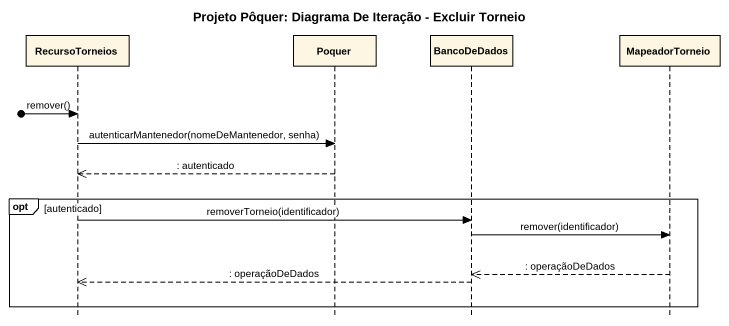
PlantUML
@startuml
title Projeto Pôquer: Diagrama De Iteração - Excluir Torneio
hide footbox
participant RecursoTorneios
participant Poquer
participant BancoDeDados
participant MapeadorTorneio

[o-> RecursoTorneios : remover()
RecursoTorneios -> Poquer : autenticarMantenedor(nomeDeMantenedor, senha)
Poquer -->> RecursoTorneios : : autenticado
opt autenticado
  RecursoTorneios -> BancoDeDados : removerTorneio(identificador)
  BancoDeDados -> MapeadorTorneio : remover(identificador)
  MapeadorTorneio -->> BancoDeDados : : operaçãoDeDados
  BancoDeDados -->> RecursoTorneios : : operaçãoDeDados
end
@enduml
